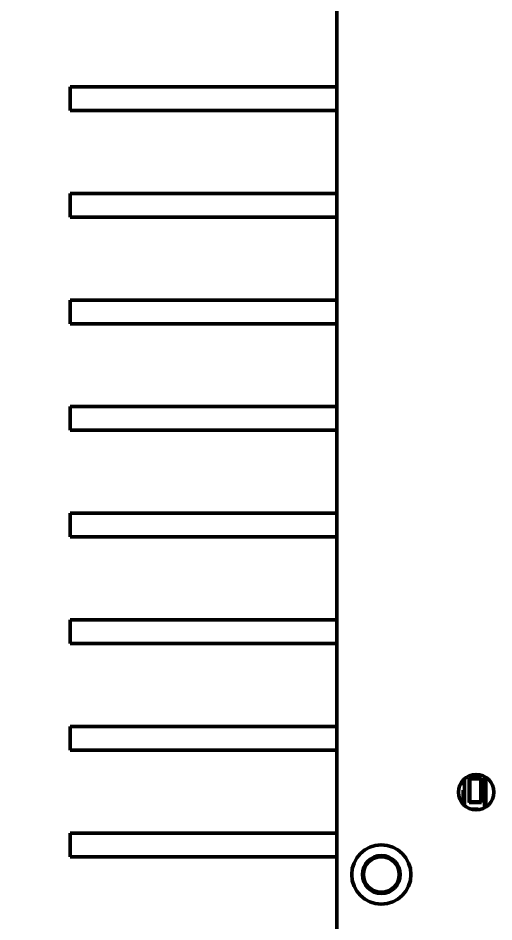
# Model space of a CAD drawing. Header units: millimetres. Extents: x 0 to 1863, y -9 to 1040.
# Drawn here: x 486.6 to 526.8, y 544.1 to 620.4 of the extents above; entities that cross this region are included whole.
import ezdxf

# ---------------------------------------------------------------- set-up
doc = ezdxf.new("R2010")
doc.units = ezdxf.units.MM
doc.header["$LTSCALE"] = 3.5
doc.layers.add('외형선(ISO)', color=7, linetype='Continuous', lineweight=50)
doc.layers.add('제목(ISO)', color=7, linetype='Continuous', lineweight=50)
doc.styles.add('레이블 텍스트 (ISO)', font='')
doc.styles.get('레이블 텍스트 (ISO)').set_extended_font_data('Gulim')
doc.dimstyles.new('기본값 (ISO)', dxfattribs={"dimscale": 3.5, "dimtxt": 3.5, "dimasz": 2.5, "dimexe": 1, "dimexo": 0.5, "dimgap": 0.4, "dimtad": 1, "dimtoh": 1, "dimdsep": 46, "dimtxsty": '레이블 텍스트 (ISO)', "dimcen": 0.09, "dimdle": 10, "dimclrd": 256, "dimclre": 256, "dimclrt": 6, "dimazin": 2, "dimtfac": 0.714286, "dimtmove": 0, "dimatfit": 3, "dimfxl": 1, "dimtolj": 1, "dimtzin": 0, "dimlwd": -1, "dimlwe": -1, "dimarcsym": 0})

# ---------------------------------------------------------------- blocks, each defined once
blk = doc.blocks.new('*D17')
at = {"layer": 'Defpoints', "color": 0}
for p in [(408.478, 692.622), (516.528, 692.622), (516.528, 480.622)]:
    blk.add_point(p, dxfattribs=at)
at = {"layer": '제목(ISO)'}
for p, q in [((514.778, 692.622), (404.978, 692.622)), ((408.478, 489.372), (408.478, 683.872)), ((514.778, 480.622), (404.978, 480.622))]:
    blk.add_line(p, q, dxfattribs=at)
for points in [[(409.936, 683.872), (407.02, 683.872), (408.478, 692.622)], [(407.02, 489.372), (409.936, 489.372), (408.478, 480.622)]]:
    blk.add_solid(points, dxfattribs=at)
at = {"layer": '제목(ISO)', "color": 0, "insert": (400.782, 586.622), "char_height": 12.25, "attachment_point": 5, "rotation": 90, "style": '레이블 텍스트 (ISO)'}
blk.add_mtext('\\A1;212', dxfattribs=at)

msp = doc.modelspace()

# ---------------------------------------------------------------- linework, layer by layer
at = {"layer": '외형선(ISO)'}
for p, q in [((513.5281, 496.2218), (513.5281, 677.0218)), ((491.0281, 614.6218), (513.5281, 614.6218)), ((491.0281, 612.6218), (491.0281, 614.6218)), ((513.5281, 612.6218), (491.0281, 612.6218)), ((491.0281, 605.6218), (513.5281, 605.6218)), ((491.0281, 603.6218), (491.0281, 605.6218)), ((513.5281, 603.6218), (491.0281, 603.6218)), ((491.0281, 596.6218), (513.5281, 596.6218)), ((491.0281, 594.6218), (491.0281, 596.6218)), ((513.5281, 594.6218), (491.0281, 594.6218)), ((491.0281, 587.6218), (513.5281, 587.6218)), ((491.0281, 585.6218), (491.0281, 587.6218)), ((513.5281, 585.6218), (491.0281, 585.6218)), ((491.0281, 578.6218), (513.5281, 578.6218)), ((491.0281, 576.6218), (491.0281, 578.6218)), ((513.5281, 576.6218), (491.0281, 576.6218)), ((491.0281, 569.6218), (513.5281, 569.6218)), ((491.0281, 567.6218), (491.0281, 569.6218)), ((513.5281, 567.6218), (491.0281, 567.6218)), ((491.0281, 560.6218), (513.5281, 560.6218)), ((491.0281, 558.6218), (491.0281, 560.6218)), ((513.5281, 558.6218), (491.0281, 558.6218)), ((524.6781, 556.2468), (524.6781, 554.1968)), ((524.6781, 556.2468), (525.7331, 556.2468)), ((525.7331, 556.2468), (525.7331, 554.1968)), ((525.9881, 553.7505), (525.9881, 556.3931)), ((526.0581, 553.7905), (526.0581, 556.353)), ((526.0881, 556.2815), (526.0581, 556.2815)), ((526.0681, 556.2815), (526.0681, 556.3469)), ((526.0881, 553.8093), (526.0881, 556.3343)), ((524.1881, 555.6636), (524.1881, 556.1023)), ((524.2881, 555.6636), (524.1881, 555.6636)), ((524.2881, 556.1987), (524.2881, 553.9449)), ((524.3081, 553.9276), (524.3081, 556.2159)), ((524.7331, 554.2468), (524.7331, 556.1968)), ((524.7331, 556.1968), (525.6831, 556.1968)), ((525.6831, 556.1968), (525.6831, 554.2468)), ((526.0881, 556.1205), (526.0581, 556.1205)), ((526.0631, 555.2618), (526.0631, 555.7118)), ((526.0881, 555.6205), (526.0631, 555.6205)), ((526.0881, 555.4815), (526.0631, 555.4815)), ((524.2881, 555.2316), (524.1881, 555.2316)), ((524.1881, 554.0413), (524.1881, 555.2316)), ((526.0631, 555.2618), (526.0581, 555.2618)), ((526.0881, 555.2237), (526.0581, 555.2237)), ((526.0581, 555.1818), (526.0631, 555.1818)), ((526.0881, 555.2815), (526.0631, 555.2815)), ((526.0631, 554.7318), (526.0631, 555.1818)), ((526.0881, 555.0815), (526.0631, 555.0815)), ((526.0881, 554.8815), (526.0631, 554.8815)), ((526.0681, 555.2237), (526.0681, 555.2815)), ((526.0881, 555.2316), (526.0681, 555.2316)), ((526.0681, 554.6815), (526.0681, 554.8815)), ((524.6781, 554.1968), (525.7331, 554.1968)), ((525.6831, 554.2468), (524.7331, 554.2468)), ((526.0881, 554.6815), (526.0581, 554.6815)), ((526.0881, 554.4949), (526.0581, 554.4949)), ((526.0881, 553.9949), (526.0581, 553.9949)), ((525.3531, 553.6418), (524.9531, 553.6418)), ((526.0581, 553.8815), (526.0881, 553.8815)), ((491.0281, 551.6218), (513.5281, 551.6218)), ((491.0281, 549.6218), (491.0281, 551.6218)), ((513.5281, 549.6218), (491.0281, 549.6218))]:
    msp.add_line(p, q, dxfattribs=at)
for centre, radius in [((525.2781, 555.0718), 1.5), ((517.2781, 548.1218), 2.5), ((517.2781, 548.1218), 1.6), ((517.2781, 548.1218), 1.5)]:
    msp.add_circle(centre, radius, dxfattribs=at)
for centre, radius, start, end in [((524.7781, 556.0968), 0.1, 116.743684, 180), ((525.9829, 555.7168), 0.08, 4.096044, 19.9929), ((525.9131, 555.7118), 0.15, 0, 4.096044), ((525.9829, 554.7268), 0.08, 340.0071, 355.903956), ((525.9131, 554.7318), 0.15, 355.903956, 0), ((524.7781, 554.3468), 0.1, 180, 243.256316), ((524.9531, 553.3918), 0.25, 90, 109.12106), ((525.3531, 553.3918), 0.25, 52.166108, 90)]:
    msp.add_arc(centre, radius, start, end, dxfattribs=at)

# ---------------------------------------------------------------- dimensions: what is measured, and where the dimension line sits
at = {"layer": '제목(ISO)', "color": 0}
dim = msp.add_linear_dim(base=(408.478, 692.6218), p1=(516.5281, 480.6218), p2=(516.5281, 692.6218), angle=90, dimstyle='기본값 (ISO)', override={"dimgap": 0.4, "dimtoh": 0, "dimdec": 2, "dimclrt": 0, "dimtol": 0, "dimlim": 0, "dimtp": 0, "dimtm": 0, "dimtdec": 2, "dimtofl": 0, "dimatfit": 1}, dxfattribs=at)
dim.commit()
dim.dimension.update_dxf_attribs({"geometry": '*D17', "text_midpoint": (408.478, 586.6218), "dimtype": 160})

doc.saveas('drawing.dxf')
